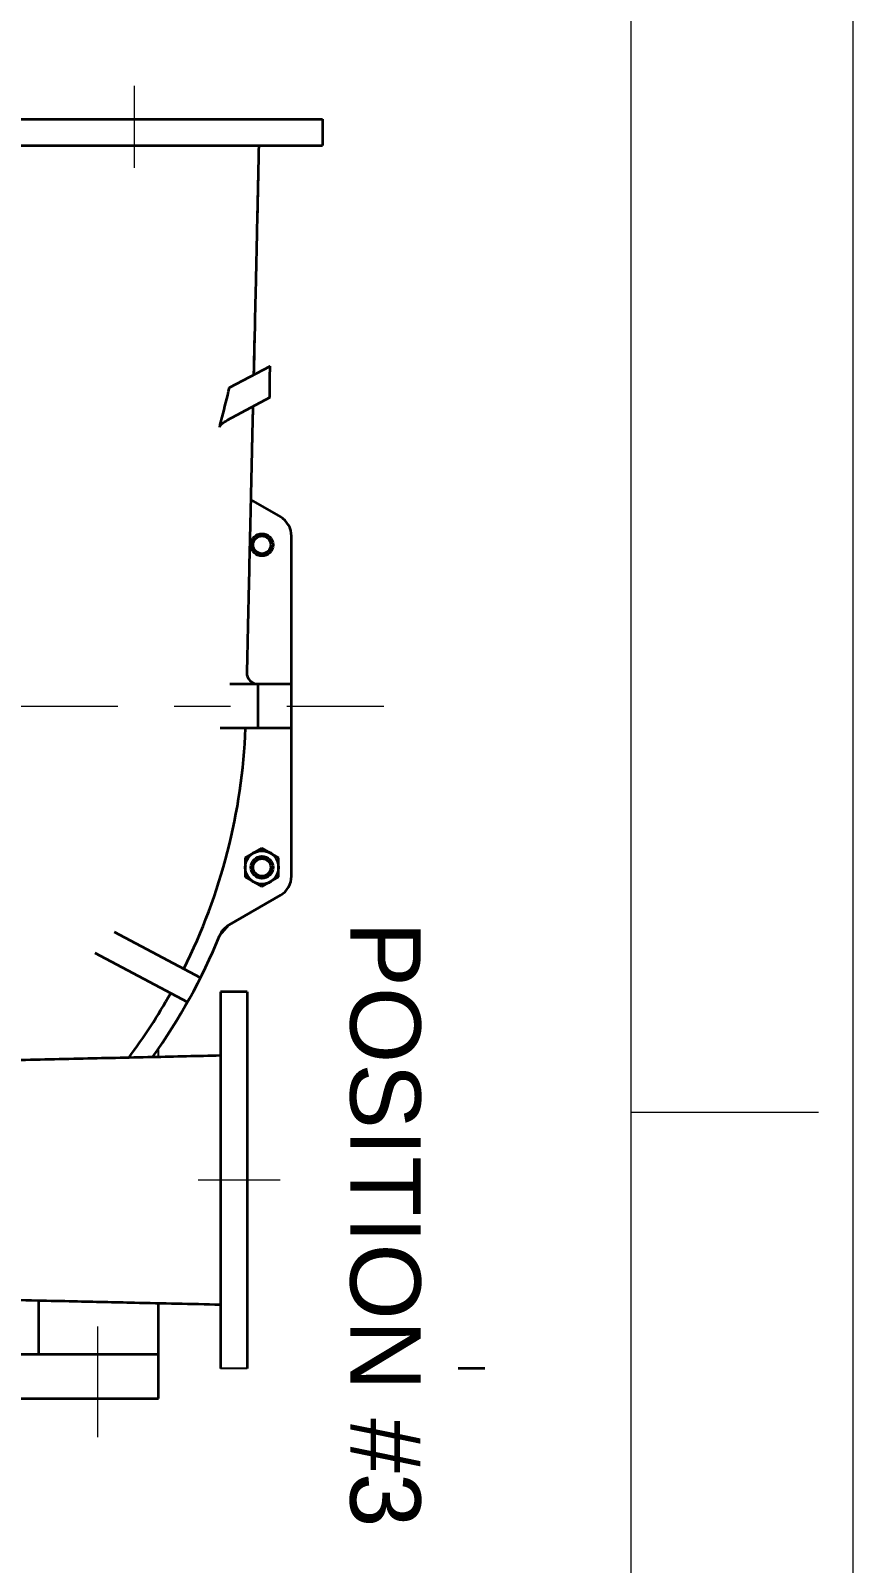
# Model space of a CAD drawing. Header units: inches. Extents: x -403 to 7, y 1 to 290.
# Drawn here: x -59.3 to -30.1, y 60.6 to 115.1 of the extents above; entities that cross this region are included whole.
import ezdxf
from ezdxf.enums import TextEntityAlignment as Align

# ---------------------------------------------------------------- set-up
doc = ezdxf.new("R2010")
doc.units = ezdxf.units.IN
doc.header["$MEASUREMENT"] = 0
doc.linetypes.add('点画线', pattern=[16, 10, -2, 2, -2])
doc.layers.add('Title Block', color=7, linetype='Continuous')
doc.layers.add('中心线层', color=1, linetype='点画线', lineweight=18)
doc.layers.add('粗实线层', color=7, linetype='Continuous', lineweight=35)
doc.styles.add('ACANSTS', font='romans.shx', dxfattribs={"height": 1})
doc.styles.add('Roman', font='romans')
doc.styles.get("Standard").update_dxf_attribs({"font": 'arial.ttf'})

# ---------------------------------------------------------------- blocks, each defined once
blk = doc.blocks.new('LONE STAR BLOWER TITLE BLOCK (SIZE A)')
at = {"layer": 'Title Block', "lineweight": 15}
for p, q in [((23.625, 0), (23.625, 18)), ((23.125, 0.5), (23.125, 17.5)), ((23.125, 4.5), (23.5469, 4.5))]:
    blk.add_line(p, q, dxfattribs=at)
at = {"layer": 'Title Block', "lineweight": 15, "style": 'ACANSTS'}
for tag, p, height in [('DRAWN_BY', (14.3692, 2.2855), 0.135), ('DRAWN_DATE', (15.5145, 2.2938), 0.135), ('DRAWING_SUBTITLE', (17.5134, 1.9768), 0.2025), ('CHECKED_BY', (14.3914, 1.9397), 0.135), ('CHECK_DATE', (15.4958, 1.9404), 0.135), ('ENGINEER', (14.3854, 1.6081), 0.135), ('ENG_DATE', (15.4868, 1.6029), 0.135), ('DRAWING_SUBTITLE', (17.5109, 1.5494), 0.2025), ('MANUFACTURING', (14.3811, 1.2706), 0.135), ('MFG_DATE', (15.4879, 1.2695), 0.135), ('CONTROL', (14.3811, 0.9331), 0.135), ('CONTROL_DATE', (15.4879, 0.932), 0.135), ('CAGE_CODE', (17.7275, 0.9163), 0.135), ('MODEL_FILE_NAME', (8.2952, 0.6111), 0.135), ('APPROVED_BY', (14.3698, 0.5685), 0.135), ('APPROVAL_DATE', (15.4796, 0.5615), 0.135)]:
    blk.add_attdef(tag, p, '', height=height, dxfattribs=at)
at = {"layer": 'Title Block', "lineweight": 15, "style": 'Roman', "flags": 8}
for tag, height, p in [('DWG_NUMBER', 0.2812, (18.9096, 1.1474)), ('SCALE', 0.135, (17.9035, 0.7041)), ('SHEETNUMBER', 0.135, (21.2556, 0.7041)), ('TOTA_SHEETS', 0.135, (21.8939, 0.7016))]:
    blk.add_attdef(tag, text='', height=height, dxfattribs=at).set_placement(p, align=Align.TOP_LEFT)
at = {"layer": 'Title Block', "lineweight": 15, "style": 'ACANSTS'}
blk.add_attdef('REVISION', text='', height=0.135, dxfattribs=at).set_placement((22.8495, 0.8933), align=Align.CENTER)

msp = doc.modelspace()

# ---------------------------------------------------------------- linework, layer by layer
for p, q in [((-55.667, 111.947), (-62.36, 111.947)), ((-48.974, 111.947), (-55.667, 111.947)), ((-55.667, 111.947), (-55.667, 111.947)), ((-48.974, 111.002), (-48.974, 111.947)), ((-48.974, 111.947), (-48.974, 111.947)), ((-51.251, 110.459), (-51.245, 110.731)), ((-51.245, 110.731), (-51.239, 111.002)), ((-51.239, 111.002), (-51.239, 111.002)), ((-51.239, 111.002), (-48.974, 111.002)), ((-48.974, 111.002), (-48.974, 111.002)), ((-51.263, 109.916), (-51.257, 110.187)), ((-51.257, 110.187), (-51.251, 110.459)), ((-51.275, 109.373), (-51.269, 109.644)), ((-51.269, 109.644), (-51.263, 109.916)), ((-51.287, 108.829), (-51.281, 109.101)), ((-51.281, 109.101), (-51.275, 109.373)), ((-51.299, 108.286), (-51.293, 108.558)), ((-51.293, 108.558), (-51.287, 108.829)), ((-51.311, 107.743), (-51.305, 108.015)), ((-51.305, 108.015), (-51.299, 108.286)), ((-51.323, 107.2), (-51.317, 107.471)), ((-51.317, 107.471), (-51.311, 107.743)), ((-51.336, 106.657), (-51.329, 106.928)), ((-51.329, 106.928), (-51.323, 107.2)), ((-51.348, 106.113), (-51.342, 106.385)), ((-51.342, 106.385), (-51.336, 106.657)), ((-51.36, 105.57), (-51.354, 105.842)), ((-51.354, 105.842), (-51.348, 106.113)), ((-51.373, 105.027), (-51.366, 105.299)), ((-51.366, 105.299), (-51.36, 105.57)), ((-51.385, 104.484), (-51.379, 104.755)), ((-51.379, 104.755), (-51.373, 105.027)), ((-51.398, 103.941), (-51.391, 104.212)), ((-51.391, 104.212), (-51.385, 104.484)), ((-51.41, 103.397), (-51.404, 103.669)), ((-51.404, 103.669), (-51.398, 103.941)), ((-50.835, 103.167), (-51.423, 102.854)), ((-51.423, 102.854), (-51.417, 103.126)), ((-51.417, 103.126), (-51.41, 103.397)), ((-50.842, 102.748), (-50.835, 103.167)), ((-50.835, 103.167), (-50.835, 103.167)), ((-51.423, 102.854), (-51.423, 102.854)), ((-50.846, 102.372), (-50.842, 102.748)), ((-50.842, 102.748), (-50.842, 102.748)), ((-51.449, 101.726), (-50.847, 102.046)), ((-50.847, 102.046), (-50.846, 102.372)), ((-50.847, 102.046), (-50.847, 102.046)), ((-50.846, 102.372), (-50.846, 102.372)), ((-51.46, 101.284), (-51.457, 101.394)), ((-51.457, 101.394), (-51.454, 101.505)), ((-51.454, 101.505), (-51.452, 101.615)), ((-51.452, 101.615), (-51.449, 101.726)), ((-51.449, 101.726), (-51.449, 101.726)), ((-51.472, 100.732), (-51.47, 100.842)), ((-51.47, 100.842), (-51.467, 100.953)), ((-51.467, 100.953), (-51.465, 101.063)), ((-51.465, 101.063), (-51.462, 101.174)), ((-51.462, 101.174), (-51.46, 101.284)), ((-51.485, 100.18), (-51.482, 100.29)), ((-51.482, 100.29), (-51.48, 100.401)), ((-51.48, 100.401), (-51.477, 100.511)), ((-51.477, 100.511), (-51.475, 100.622)), ((-51.475, 100.622), (-51.472, 100.732)), ((-51.498, 99.628), (-51.495, 99.739)), ((-51.495, 99.739), (-51.493, 99.849)), ((-51.493, 99.849), (-51.49, 99.959)), ((-51.49, 99.959), (-51.488, 100.07)), ((-51.488, 100.07), (-51.485, 100.18)), ((-51.51, 99.076), (-51.508, 99.187)), ((-51.508, 99.187), (-51.505, 99.297)), ((-51.505, 99.297), (-51.503, 99.407)), ((-51.503, 99.407), (-51.5, 99.518)), ((-51.5, 99.518), (-51.498, 99.628)), ((-51.523, 98.524), (-51.52, 98.635)), ((-51.52, 98.635), (-51.518, 98.745)), ((-51.518, 98.745), (-51.515, 98.855)), ((-51.515, 98.855), (-51.513, 98.966)), ((-51.513, 98.966), (-51.51, 99.076)), ((-51.525, 98.414), (-51.523, 98.524)), ((-50.47, 97.804), (-51.525, 98.414)), ((-51.525, 98.414), (-51.525, 98.414)), ((-50.446, 97.79), (-50.47, 97.804)), ((-50.47, 97.804), (-50.47, 97.804)), ((-50.423, 97.775), (-50.446, 97.79)), ((-50.401, 97.759), (-50.423, 97.775)), ((-50.379, 97.743), (-50.401, 97.759)), ((-50.357, 97.726), (-50.379, 97.743)), ((-50.337, 97.708), (-50.357, 97.726)), ((-50.317, 97.689), (-50.337, 97.708)), ((-50.297, 97.669), (-50.317, 97.689)), ((-50.278, 97.649), (-50.297, 97.669)), ((-50.26, 97.629), (-50.278, 97.649)), ((-50.243, 97.607), (-50.26, 97.629)), ((-50.227, 97.585), (-50.243, 97.607)), ((-50.211, 97.563), (-50.227, 97.585)), ((-50.196, 97.54), (-50.211, 97.563)), ((-50.182, 97.516), (-50.196, 97.54)), ((-50.168, 97.492), (-50.182, 97.516)), ((-50.156, 97.468), (-50.168, 97.492)), ((-50.144, 97.443), (-50.156, 97.468)), ((-50.133, 97.417), (-50.144, 97.443)), ((-50.124, 97.392), (-50.133, 97.417)), ((-50.115, 97.366), (-50.124, 97.392)), ((-50.107, 97.339), (-50.115, 97.366)), ((-50.1, 97.313), (-50.107, 97.339)), ((-50.093, 97.286), (-50.1, 97.313)), ((-50.088, 97.259), (-50.093, 97.286)), ((-50.084, 97.232), (-50.088, 97.259)), ((-50.08, 97.205), (-50.084, 97.232)), ((-50.078, 97.177), (-50.08, 97.205)), ((-50.077, 97.15), (-50.078, 97.177)), ((-50.076, 97.122), (-50.077, 97.15)), ((-50.076, 94.197), (-50.076, 97.122)), ((-50.076, 97.122), (-50.076, 97.122)), ((-50.076, 91.868), (-50.076, 94.197)), ((-50.076, 94.197), (-50.076, 94.197)), ((-50.076, 90.294), (-50.076, 91.868)), ((-50.076, 85.04), (-50.076, 90.294)), ((-50.076, 90.294), (-50.076, 90.294)), ((-50.08, 84.957), (-50.078, 84.985)), ((-50.078, 84.985), (-50.077, 85.012)), ((-50.077, 85.012), (-50.076, 85.04)), ((-50.076, 85.04), (-50.076, 85.04)), ((-50.379, 84.419), (-50.357, 84.436)), ((-50.357, 84.436), (-50.337, 84.454)), ((-50.337, 84.454), (-50.317, 84.473)), ((-50.317, 84.473), (-50.297, 84.493)), ((-50.297, 84.493), (-50.278, 84.513)), ((-50.278, 84.513), (-50.26, 84.533)), ((-50.26, 84.533), (-50.243, 84.555)), ((-50.243, 84.555), (-50.227, 84.577)), ((-50.227, 84.577), (-50.211, 84.599)), ((-50.211, 84.599), (-50.196, 84.622)), ((-50.196, 84.622), (-50.182, 84.646)), ((-50.182, 84.646), (-50.168, 84.67)), ((-50.168, 84.67), (-50.156, 84.694)), ((-50.156, 84.694), (-50.144, 84.719)), ((-50.144, 84.719), (-50.133, 84.745)), ((-50.133, 84.745), (-50.124, 84.77)), ((-50.124, 84.77), (-50.115, 84.796)), ((-50.115, 84.796), (-50.107, 84.822)), ((-50.107, 84.822), (-50.1, 84.849)), ((-50.1, 84.849), (-50.093, 84.876)), ((-50.093, 84.876), (-50.088, 84.903)), ((-50.088, 84.903), (-50.084, 84.93)), ((-50.084, 84.93), (-50.08, 84.957)), ((-52.295, 83.304), (-50.47, 84.358)), ((-50.47, 84.358), (-50.446, 84.372)), ((-50.47, 84.358), (-50.47, 84.358)), ((-50.446, 84.372), (-50.423, 84.387)), ((-50.423, 84.387), (-50.401, 84.402)), ((-50.401, 84.402), (-50.379, 84.419)), ((-52.693, 82.769), (-52.672, 82.819)), ((-52.672, 82.819), (-52.651, 82.87)), ((-52.651, 82.87), (-52.63, 82.921)), ((-52.63, 82.921), (-52.295, 83.304)), ((-52.63, 82.921), (-52.295, 83.304)), ((-52.623, 82.937), (-52.63, 82.921)), ((-52.616, 82.952), (-52.623, 82.937)), ((-52.609, 82.968), (-52.616, 82.952)), ((-52.601, 82.983), (-52.609, 82.968)), ((-52.593, 82.999), (-52.601, 82.983)), ((-52.585, 83.014), (-52.593, 82.999)), ((-52.576, 83.028), (-52.585, 83.014)), ((-52.567, 83.043), (-52.576, 83.028)), ((-52.557, 83.058), (-52.567, 83.043)), ((-52.548, 83.072), (-52.557, 83.058)), ((-52.538, 83.086), (-52.548, 83.072)), ((-52.527, 83.1), (-52.538, 83.086)), ((-52.517, 83.113), (-52.527, 83.1)), ((-52.506, 83.127), (-52.517, 83.113)), ((-52.495, 83.14), (-52.506, 83.127)), ((-52.483, 83.153), (-52.495, 83.14)), ((-52.471, 83.165), (-52.483, 83.153)), ((-52.459, 83.178), (-52.471, 83.165)), ((-52.447, 83.19), (-52.459, 83.178)), ((-52.434, 83.202), (-52.447, 83.19)), ((-52.421, 83.213), (-52.434, 83.202)), ((-52.408, 83.224), (-52.421, 83.213)), ((-52.395, 83.235), (-52.408, 83.224)), ((-52.381, 83.246), (-52.395, 83.235)), ((-52.368, 83.256), (-52.381, 83.246)), ((-52.354, 83.266), (-52.368, 83.256)), ((-52.339, 83.276), (-52.354, 83.266)), ((-52.325, 83.286), (-52.339, 83.276)), ((-52.31, 83.295), (-52.325, 83.286)), ((-52.295, 83.304), (-52.31, 83.295)), ((-52.934, 82.217), (-52.911, 82.267)), ((-52.911, 82.267), (-52.889, 82.317)), ((-52.889, 82.317), (-52.867, 82.367)), ((-52.867, 82.367), (-52.844, 82.417)), ((-52.844, 82.417), (-52.822, 82.467)), ((-52.822, 82.467), (-52.801, 82.517)), ((-52.801, 82.517), (-52.779, 82.567)), ((-52.779, 82.567), (-52.757, 82.618)), ((-52.757, 82.618), (-52.736, 82.668)), ((-52.736, 82.668), (-52.714, 82.718)), ((-52.714, 82.718), (-52.693, 82.769)), ((-53.19, 81.672), (-53.166, 81.721)), ((-53.166, 81.721), (-53.142, 81.77)), ((-53.142, 81.77), (-53.118, 81.82)), ((-53.118, 81.82), (-53.095, 81.869)), ((-53.095, 81.869), (-53.071, 81.919)), ((-53.071, 81.919), (-53.048, 81.968)), ((-53.048, 81.968), (-53.025, 82.018)), ((-53.025, 82.018), (-53.002, 82.067)), ((-53.002, 82.067), (-52.979, 82.117)), ((-52.979, 82.117), (-52.956, 82.167)), ((-52.956, 82.167), (-52.934, 82.217)), ((-53.446, 81.163), (-53.43, 81.193)), ((-53.43, 81.193), (-53.415, 81.222)), ((-53.415, 81.222), (-53.4, 81.251)), ((-53.4, 81.251), (-53.385, 81.28)), ((-53.385, 81.28), (-53.37, 81.309)), ((-53.37, 81.309), (-53.356, 81.338)), ((-53.356, 81.338), (-53.341, 81.368)), ((-53.341, 81.368), (-53.326, 81.397)), ((-53.326, 81.397), (-53.311, 81.426)), ((-53.311, 81.426), (-53.287, 81.475)), ((-53.311, 81.426), (-53.311, 81.426)), ((-53.287, 81.475), (-53.262, 81.524)), ((-53.262, 81.524), (-53.238, 81.573)), ((-53.238, 81.573), (-53.214, 81.623)), ((-53.214, 81.623), (-53.19, 81.672)), ((-53.741, 80.615), (-53.725, 80.643)), ((-53.725, 80.643), (-53.709, 80.672)), ((-53.709, 80.672), (-53.693, 80.701)), ((-53.693, 80.701), (-53.678, 80.729)), ((-53.678, 80.729), (-53.662, 80.758)), ((-53.662, 80.758), (-53.646, 80.787)), ((-53.646, 80.787), (-53.63, 80.816)), ((-53.63, 80.816), (-53.615, 80.845)), ((-53.615, 80.845), (-53.599, 80.873)), ((-53.599, 80.873), (-53.584, 80.902)), ((-53.584, 80.902), (-53.568, 80.931)), ((-53.568, 80.931), (-53.553, 80.96)), ((-53.553, 80.96), (-53.537, 80.989)), ((-53.537, 80.989), (-53.522, 81.018)), ((-53.522, 81.018), (-53.506, 81.047)), ((-53.506, 81.047), (-53.491, 81.076)), ((-53.491, 81.076), (-53.476, 81.105)), ((-53.476, 81.105), (-53.461, 81.134)), ((-53.461, 81.134), (-53.446, 81.163)), ((-51.655, 80.924), (-52.6, 80.924)), ((-52.6, 80.924), (-52.6, 80.924)), ((-52.6, 80.924), (-52.6, 78.659)), ((-51.655, 74.231), (-51.655, 80.924)), ((-51.655, 80.924), (-51.655, 80.924)), ((-54.066, 80.053), (-54.033, 80.108)), ((-54.033, 80.108), (-54, 80.164)), ((-54, 80.164), (-53.967, 80.22)), ((-53.967, 80.22), (-53.934, 80.276)), ((-53.934, 80.276), (-53.902, 80.332)), ((-53.902, 80.332), (-53.869, 80.388)), ((-53.869, 80.388), (-53.837, 80.444)), ((-53.837, 80.444), (-53.805, 80.501)), ((-53.805, 80.501), (-53.773, 80.557)), ((-53.773, 80.557), (-53.757, 80.586)), ((-53.773, 80.557), (-53.773, 80.557)), ((-53.757, 80.586), (-53.741, 80.615)), ((-54.407, 79.501), (-54.372, 79.556)), ((-54.372, 79.556), (-54.337, 79.611)), ((-54.337, 79.611), (-54.303, 79.666)), ((-54.303, 79.666), (-54.268, 79.721)), ((-54.268, 79.721), (-54.234, 79.776)), ((-54.234, 79.776), (-54.2, 79.831)), ((-54.2, 79.831), (-54.166, 79.886)), ((-54.166, 79.886), (-54.133, 79.941)), ((-54.133, 79.941), (-54.099, 79.997)), ((-54.099, 79.997), (-54.066, 80.053)), ((-54.764, 78.96), (-54.727, 79.014)), ((-54.727, 79.014), (-54.691, 79.068)), ((-54.691, 79.068), (-54.655, 79.122)), ((-54.655, 79.122), (-54.619, 79.176)), ((-54.619, 79.176), (-54.583, 79.23)), ((-54.583, 79.23), (-54.548, 79.284)), ((-54.548, 79.284), (-54.512, 79.338)), ((-54.512, 79.338), (-54.477, 79.392)), ((-54.477, 79.392), (-54.442, 79.447)), ((-54.442, 79.447), (-54.407, 79.501)), ((-54.801, 78.907), (-54.764, 78.96)), ((-54.801, 78.608), (-54.801, 78.907)), ((-54.801, 78.907), (-54.801, 78.907)), ((-52.923, 78.651), (-53.003, 78.649)), ((-52.842, 78.653), (-52.923, 78.651)), ((-52.761, 78.655), (-52.842, 78.653)), ((-52.681, 78.657), (-52.761, 78.655)), ((-52.6, 78.659), (-52.681, 78.657)), ((-52.6, 78.659), (-52.6, 78.659)), ((-51.655, 67.538), (-51.655, 74.231)), ((-51.655, 74.231), (-51.655, 74.231)), ((-54.801, 68.049), (-54.801, 69.851)), ((-53.144, 69.815), (-52.872, 69.809)), ((-52.872, 69.809), (-52.6, 69.803)), ((-52.6, 69.803), (-52.6, 69.803)), ((-52.6, 69.803), (-52.6, 67.538)), ((-54.801, 66.475), (-54.801, 68.049)), ((-54.801, 68.049), (-54.801, 68.049)), ((-51.655, 67.538), (-52.6, 67.538)), ((-44.159, 67.538), (-44.159, 67.538)), ((-44.159, 67.538), (-43.214, 67.538)), ((-43.214, 67.538), (-43.214, 67.538))]:
    msp.add_line(p, q)
at = {"layer": '中心线层'}
for p, q in [((-55.667, 113.124), (-55.667, 110.212)), ((-98.241, 91.081), (-46.793, 91.081)), ((-50.479, 74.231), (-53.391, 74.231)), ((-56.966, 69.034), (-56.966, 65.097))]:
    msp.add_line(p, q, dxfattribs=at)
at = {"layer": '粗实线层'}
for p, q in [((-62.36, 111.947), (-48.974, 111.947)), ((-48.974, 111.947), (-48.974, 111.002)), ((-62.36, 111.002), (-48.974, 111.002)), ((-52.278, 102.4), (-50.835, 103.167)), ((-50.847, 102.046), (-52.377, 101.233)), ((-51.525, 98.414), (-50.47, 97.804)), ((-50.076, 85.04), (-50.076, 97.122)), ((-52.269, 91.868), (-50.076, 91.868)), ((-51.257, 90.294), (-51.257, 91.868)), ((-50.076, 90.294), (-52.61, 90.294)), ((-51.126, 86.031), (-51.717, 85.69)), ((-51.717, 85.69), (-51.717, 85.008)), ((-50.535, 85.69), (-51.126, 86.031)), ((-50.535, 85.008), (-50.535, 85.69)), ((-51.717, 85.349), (-51.721, 85.349)), ((-51.717, 85.008), (-51.126, 84.667)), ((-51.126, 84.667), (-50.535, 85.008)), ((-52.295, 83.304), (-50.47, 84.358)), ((-53.311, 81.426), (-56.361, 83.048)), ((-53.773, 80.557), (-57.045, 82.297)), ((-51.655, 80.924), (-52.6, 80.924)), ((-52.6, 80.924), (-52.6, 67.538)), ((-51.655, 80.924), (-51.655, 67.538)), ((-59.051, 68.049), (-59.051, 69.948)), ((-54.801, 66.475), (-54.801, 69.851)), ((-90.234, 68.049), (-54.801, 68.049)), ((-43.214, 67.538), (-44.159, 67.538)), ((-90.234, 66.475), (-54.801, 66.475))]:
    msp.add_line(p, q, dxfattribs=at)
msp.add_lwpolyline([(-50.847, 102.046), (-50.846, 102.372), (-50.842, 102.748), (-50.835, 103.167)], dxfattribs=at)
for centre, radius in [((-51.126, 96.813), 0.394), ((-51.126, 96.813), 0.315), ((-51.126, 85.349), 0.591), ((-51.126, 85.349), 0.394), ((-51.126, 85.349), 0.315)]:
    msp.add_circle(centre, radius, dxfattribs=at)
for centre, radius, start, end in [((-50.864, 97.122), 0.787, 0, 60), ((-51.27, 92.262), 0.394, 178.7238, 270), ((-72.517, 91.081), 20.823, 333.3543, 357.8329), ((-51.126, 85.349), 0.594, 114.0336, 125.5121), ((-51.126, 85.349), 0.594, 54.4927, 65.5324), ((-51.126, 85.349), 0.594, 173.4459, 185.3319), ((-51.126, 85.349), 0.594, 354.4739, 5.9466), ((-50.864, 85.04), 0.787, 300, 0), ((-51.126, 85.349), 0.594, 234.6231, 246.177), ((-51.126, 85.349), 0.594, 293.5051, 305.296), ((-72.517, 91.081), 21.496, 324.5166, 337.6898), ((-51.902, 82.622), 0.787, 120, 157.6898), ((-72.517, 91.081), 20.823, 323.1217, 330.6457)]:
    msp.add_arc(centre, radius, start, end, dxfattribs=at)
for points, knots in [([(-51.239, 111.002), (-51.25, 110.484), (-51.273, 109.464), (-51.311, 107.728), (-51.349, 106.08), (-51.387, 104.383), (-51.41, 103.403), (-51.423, 102.854)], [0, 0, 0, 0, 564.293512, 1109.101702, 1889.667386, 2357.975411, 2955.517037, 2955.517037, 2955.517037, 2955.517037]), ([(-52.628, 100.999), (-52.599, 101.116), (-52.482, 101.583), (-52.364, 102.05), (-52.278, 102.4)], [0, 0, 0, 0, 332.077452, 1322.091003, 1322.091003, 1322.091003, 1322.091003]), ([(-51.449, 101.726), (-51.453, 101.564), (-51.468, 100.927), (-51.493, 99.823), (-51.53, 98.209), (-51.566, 96.647), (-51.598, 95.218), (-51.626, 93.953), (-51.648, 92.976), (-51.662, 92.333), (-51.665, 92.197)], [0, 0, 0, 0, 211.737502, 833.895885, 1444.621959, 2323.251558, 2878.359651, 3313.888422, 3979.145481, 4156.207219, 4156.207219, 4156.207219, 4156.207219]), ([(-52.628, 100.999), (-52.621, 101.028), (-52.587, 101.079), (-52.502, 101.158), (-52.427, 101.206), (-52.377, 101.233)], [0, 0, 0, 0, 470.513511, 937.288241, 1848.406072, 1848.406072, 1848.406072, 1848.406072]), ([(-52.6, 78.659), (-53.406, 78.64), (-55.086, 78.6), (-57.678, 78.547), (-60.989, 78.463), (-64.532, 78.389), (-67.163, 78.324), (-68.269, 78.301)], [0, 0, 0, 0, 504.746769, 1052.412349, 1623.265825, 2578.708971, 3271.450282, 3271.450282, 3271.450282, 3271.450282]), ([(-52.6, 69.803), (-53.119, 69.814), (-54.138, 69.837), (-55.875, 69.875), (-57.523, 69.913), (-59.22, 69.951), (-60.199, 69.974), (-60.748, 69.987)], [0, 0, 0, 0, 564.293512, 1109.101702, 1889.667386, 2357.975411, 2955.517037, 2955.517037, 2955.517037, 2955.517037])]:
    msp.add_open_spline(points, degree=3, knots=knots, dxfattribs=at)

# ---------------------------------------------------------------- block references
at = {"xscale": 15.78485726365457, "yscale": 15.78485726365457, "zscale": 15.78485726365457}
msp.add_blockref('LONE STAR BLOWER TITLE BLOCK (SIZE A)', (-403.038, 5.616), dxfattribs=at)

# ---------------------------------------------------------------- texts
at = {"insert": (-45.489, 83.432), "char_height": 2.5, "attachment_point": 1, "rotation": 270}
msp.add_mtext_dynamic_manual_height_columns('POSITION #3', width=32.10057, gutter_width=1, heights=[0], dxfattribs=at)

doc.saveas('drawing.dxf')
